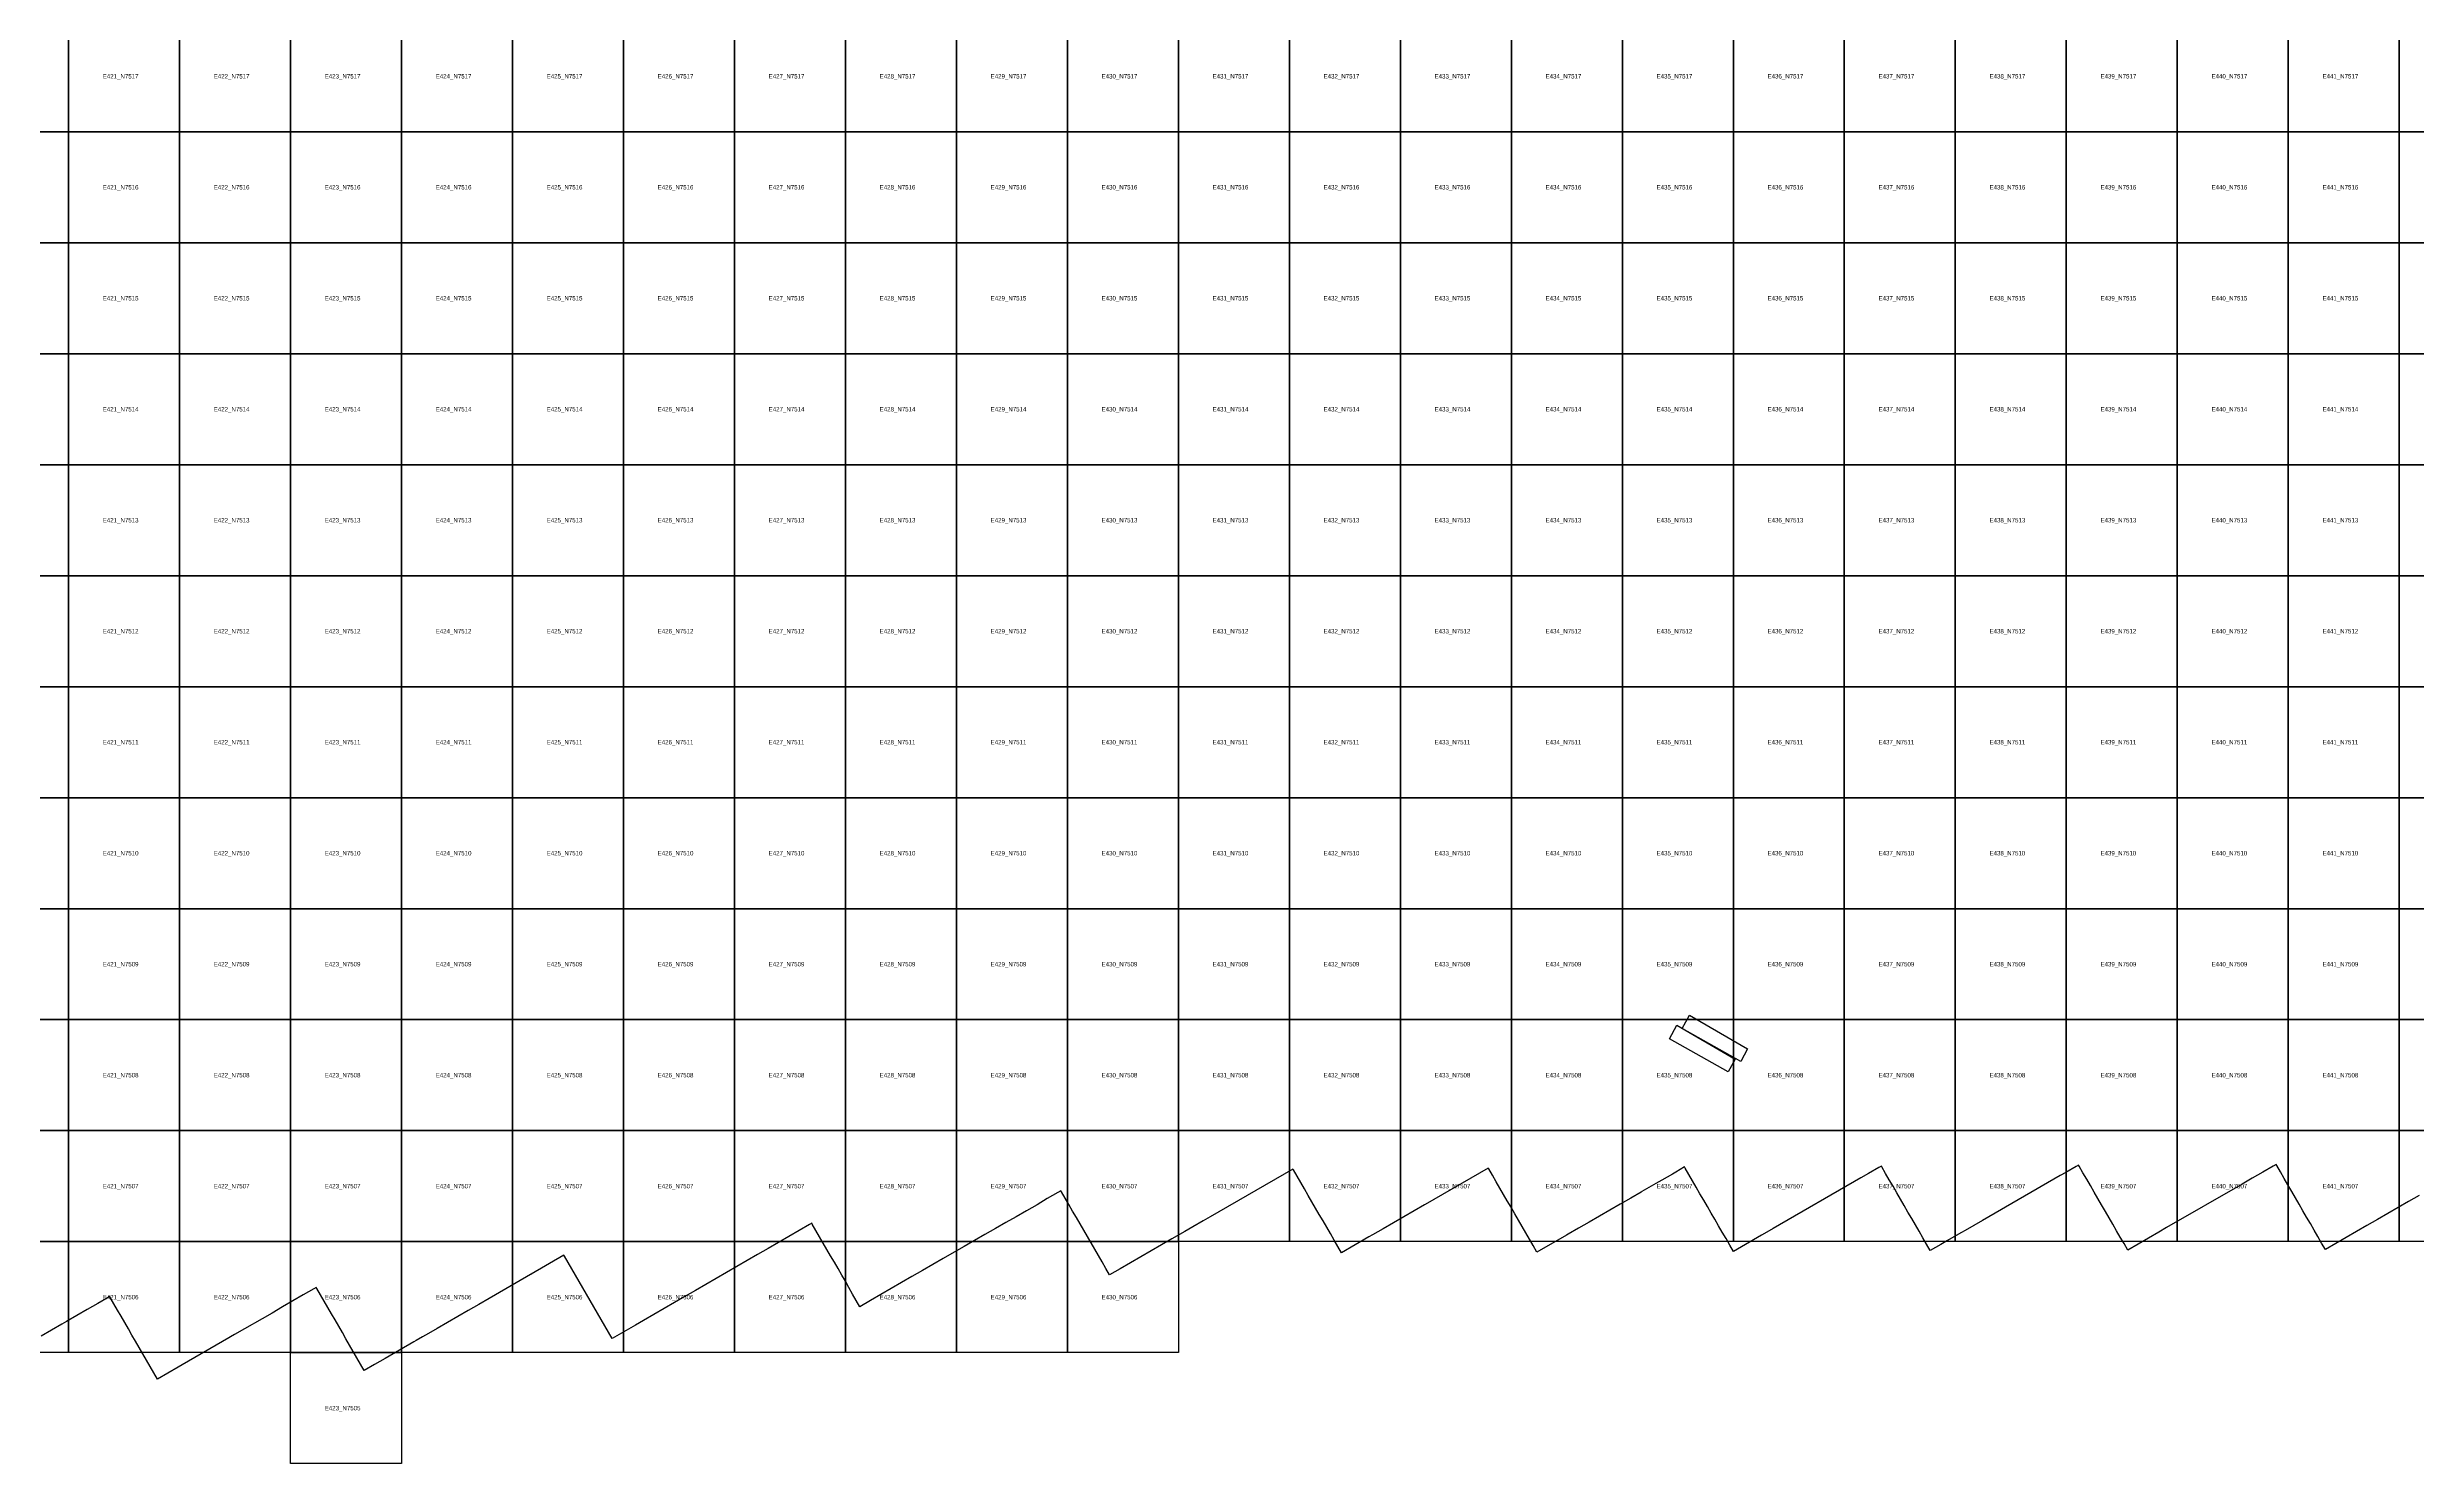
# Model space of a CAD drawing. Extents: x 325010 to 598009, y 7224244 to 7547000.
# Drawn here: x 420809 to 442156, y 7505000 to 7517760 of the extents above; entities that cross this region are included whole.
import ezdxf

# ---------------------------------------------------------------- set-up
doc = ezdxf.new("R2010")
doc.units = 0
doc.layers.add('Limpopo_1', color=7, linetype='Continuous')
doc.layers.add('R', color=7, linetype='Continuous')

msp = doc.modelspace()

# ---------------------------------------------------------------- linework, layer by layer
for points in [[(435604, 7509042), (436128, 7508736), (436066, 7508622), (435538, 7508920)], [(435491, 7508949), (436015, 7508643), (435952, 7508529), (435424, 7508827)]]:
    msp.add_lwpolyline(points, close=True)
at = {"layer": 'Limpopo_1'}
for points in [[(420000, 7517000), (420000, 7518000), (421000, 7518000), (421000, 7517000)], [(421000, 7517000), (421000, 7518000), (422000, 7518000), (422000, 7517000)], [(422000, 7517000), (422000, 7518000), (423000, 7518000), (423000, 7517000)], [(423000, 7517000), (423000, 7518000), (424000, 7518000), (424000, 7517000)], [(424000, 7517000), (424000, 7518000), (425000, 7518000), (425000, 7517000)], [(425000, 7517000), (425000, 7518000), (426000, 7518000), (426000, 7517000)], [(426000, 7517000), (426000, 7518000), (427000, 7518000), (427000, 7517000)], [(427000, 7517000), (427000, 7518000), (428000, 7518000), (428000, 7517000)], [(428000, 7517000), (428000, 7518000), (429000, 7518000), (429000, 7517000)], [(429000, 7517000), (429000, 7518000), (430000, 7518000), (430000, 7517000)], [(430000, 7517000), (430000, 7518000), (431000, 7518000), (431000, 7517000)], [(431000, 7517000), (431000, 7518000), (432000, 7518000), (432000, 7517000)], [(432000, 7517000), (432000, 7518000), (433000, 7518000), (433000, 7517000)], [(433000, 7517000), (433000, 7518000), (434000, 7518000), (434000, 7517000)], [(434000, 7517000), (434000, 7518000), (435000, 7518000), (435000, 7517000)], [(435000, 7517000), (435000, 7518000), (436000, 7518000), (436000, 7517000)], [(436000, 7517000), (436000, 7518000), (437000, 7518000), (437000, 7517000)], [(437000, 7517000), (437000, 7518000), (438000, 7518000), (438000, 7517000)], [(438000, 7517000), (438000, 7518000), (439000, 7518000), (439000, 7517000)], [(439000, 7517000), (439000, 7518000), (440000, 7518000), (440000, 7517000)], [(440000, 7517000), (440000, 7518000), (441000, 7518000), (441000, 7517000)], [(441000, 7517000), (441000, 7518000), (442000, 7518000), (442000, 7517000)], [(442000, 7517000), (442000, 7518000), (443000, 7518000), (443000, 7517000)], [(420000, 7516000), (420000, 7517000), (421000, 7517000), (421000, 7516000)], [(421000, 7516000), (421000, 7517000), (422000, 7517000), (422000, 7516000)], [(422000, 7516000), (422000, 7517000), (423000, 7517000), (423000, 7516000)], [(423000, 7516000), (423000, 7517000), (424000, 7517000), (424000, 7516000)], [(424000, 7516000), (424000, 7517000), (425000, 7517000), (425000, 7516000)], [(425000, 7516000), (425000, 7517000), (426000, 7517000), (426000, 7516000)], [(426000, 7516000), (426000, 7517000), (427000, 7517000), (427000, 7516000)], [(427000, 7516000), (427000, 7517000), (428000, 7517000), (428000, 7516000)], [(428000, 7516000), (428000, 7517000), (429000, 7517000), (429000, 7516000)], [(429000, 7516000), (429000, 7517000), (430000, 7517000), (430000, 7516000)], [(430000, 7516000), (430000, 7517000), (431000, 7517000), (431000, 7516000)], [(431000, 7516000), (431000, 7517000), (432000, 7517000), (432000, 7516000)], [(432000, 7516000), (432000, 7517000), (433000, 7517000), (433000, 7516000)], [(433000, 7516000), (433000, 7517000), (434000, 7517000), (434000, 7516000)], [(434000, 7516000), (434000, 7517000), (435000, 7517000), (435000, 7516000)], [(435000, 7516000), (435000, 7517000), (436000, 7517000), (436000, 7516000)], [(436000, 7516000), (436000, 7517000), (437000, 7517000), (437000, 7516000)], [(437000, 7516000), (437000, 7517000), (438000, 7517000), (438000, 7516000)], [(438000, 7516000), (438000, 7517000), (439000, 7517000), (439000, 7516000)], [(439000, 7516000), (439000, 7517000), (440000, 7517000), (440000, 7516000)], [(440000, 7516000), (440000, 7517000), (441000, 7517000), (441000, 7516000)], [(441000, 7516000), (441000, 7517000), (442000, 7517000), (442000, 7516000)], [(442000, 7516000), (442000, 7517000), (443000, 7517000), (443000, 7516000)], [(420000, 7515000), (420000, 7516000), (421000, 7516000), (421000, 7515000)], [(421000, 7515000), (421000, 7516000), (422000, 7516000), (422000, 7515000)], [(422000, 7515000), (422000, 7516000), (423000, 7516000), (423000, 7515000)], [(423000, 7515000), (423000, 7516000), (424000, 7516000), (424000, 7515000)], [(424000, 7515000), (424000, 7516000), (425000, 7516000), (425000, 7515000)], [(425000, 7515000), (425000, 7516000), (426000, 7516000), (426000, 7515000)], [(426000, 7515000), (426000, 7516000), (427000, 7516000), (427000, 7515000)], [(427000, 7515000), (427000, 7516000), (428000, 7516000), (428000, 7515000)], [(428000, 7515000), (428000, 7516000), (429000, 7516000), (429000, 7515000)], [(429000, 7515000), (429000, 7516000), (430000, 7516000), (430000, 7515000)], [(430000, 7515000), (430000, 7516000), (431000, 7516000), (431000, 7515000)], [(431000, 7515000), (431000, 7516000), (432000, 7516000), (432000, 7515000)], [(432000, 7515000), (432000, 7516000), (433000, 7516000), (433000, 7515000)], [(433000, 7515000), (433000, 7516000), (434000, 7516000), (434000, 7515000)], [(434000, 7515000), (434000, 7516000), (435000, 7516000), (435000, 7515000)], [(435000, 7515000), (435000, 7516000), (436000, 7516000), (436000, 7515000)], [(436000, 7515000), (436000, 7516000), (437000, 7516000), (437000, 7515000)], [(437000, 7515000), (437000, 7516000), (438000, 7516000), (438000, 7515000)], [(438000, 7515000), (438000, 7516000), (439000, 7516000), (439000, 7515000)], [(439000, 7515000), (439000, 7516000), (440000, 7516000), (440000, 7515000)], [(440000, 7515000), (440000, 7516000), (441000, 7516000), (441000, 7515000)], [(441000, 7515000), (441000, 7516000), (442000, 7516000), (442000, 7515000)], [(442000, 7515000), (442000, 7516000), (443000, 7516000), (443000, 7515000)], [(420000, 7514000), (420000, 7515000), (421000, 7515000), (421000, 7514000)], [(421000, 7514000), (421000, 7515000), (422000, 7515000), (422000, 7514000)], [(422000, 7514000), (422000, 7515000), (423000, 7515000), (423000, 7514000)], [(423000, 7514000), (423000, 7515000), (424000, 7515000), (424000, 7514000)], [(424000, 7514000), (424000, 7515000), (425000, 7515000), (425000, 7514000)], [(425000, 7514000), (425000, 7515000), (426000, 7515000), (426000, 7514000)], [(426000, 7514000), (426000, 7515000), (427000, 7515000), (427000, 7514000)], [(427000, 7514000), (427000, 7515000), (428000, 7515000), (428000, 7514000)], [(428000, 7514000), (428000, 7515000), (429000, 7515000), (429000, 7514000)], [(429000, 7514000), (429000, 7515000), (430000, 7515000), (430000, 7514000)], [(430000, 7514000), (430000, 7515000), (431000, 7515000), (431000, 7514000)], [(431000, 7514000), (431000, 7515000), (432000, 7515000), (432000, 7514000)], [(432000, 7514000), (432000, 7515000), (433000, 7515000), (433000, 7514000)], [(433000, 7514000), (433000, 7515000), (434000, 7515000), (434000, 7514000)], [(434000, 7514000), (434000, 7515000), (435000, 7515000), (435000, 7514000)], [(435000, 7514000), (435000, 7515000), (436000, 7515000), (436000, 7514000)], [(436000, 7514000), (436000, 7515000), (437000, 7515000), (437000, 7514000)], [(437000, 7514000), (437000, 7515000), (438000, 7515000), (438000, 7514000)], [(438000, 7514000), (438000, 7515000), (439000, 7515000), (439000, 7514000)], [(439000, 7514000), (439000, 7515000), (440000, 7515000), (440000, 7514000)], [(440000, 7514000), (440000, 7515000), (441000, 7515000), (441000, 7514000)], [(441000, 7514000), (441000, 7515000), (442000, 7515000), (442000, 7514000)], [(442000, 7514000), (442000, 7515000), (443000, 7515000), (443000, 7514000)], [(420000, 7513000), (420000, 7514000), (421000, 7514000), (421000, 7513000)], [(421000, 7513000), (421000, 7514000), (422000, 7514000), (422000, 7513000)], [(422000, 7513000), (422000, 7514000), (423000, 7514000), (423000, 7513000)], [(423000, 7513000), (423000, 7514000), (424000, 7514000), (424000, 7513000)], [(424000, 7513000), (424000, 7514000), (425000, 7514000), (425000, 7513000)], [(425000, 7513000), (425000, 7514000), (426000, 7514000), (426000, 7513000)], [(426000, 7513000), (426000, 7514000), (427000, 7514000), (427000, 7513000)], [(427000, 7513000), (427000, 7514000), (428000, 7514000), (428000, 7513000)], [(428000, 7513000), (428000, 7514000), (429000, 7514000), (429000, 7513000)], [(429000, 7513000), (429000, 7514000), (430000, 7514000), (430000, 7513000)], [(430000, 7513000), (430000, 7514000), (431000, 7514000), (431000, 7513000)], [(431000, 7513000), (431000, 7514000), (432000, 7514000), (432000, 7513000)], [(432000, 7513000), (432000, 7514000), (433000, 7514000), (433000, 7513000)], [(433000, 7513000), (433000, 7514000), (434000, 7514000), (434000, 7513000)], [(434000, 7513000), (434000, 7514000), (435000, 7514000), (435000, 7513000)], [(435000, 7513000), (435000, 7514000), (436000, 7514000), (436000, 7513000)], [(436000, 7513000), (436000, 7514000), (437000, 7514000), (437000, 7513000)], [(437000, 7513000), (437000, 7514000), (438000, 7514000), (438000, 7513000)], [(438000, 7513000), (438000, 7514000), (439000, 7514000), (439000, 7513000)], [(439000, 7513000), (439000, 7514000), (440000, 7514000), (440000, 7513000)], [(440000, 7513000), (440000, 7514000), (441000, 7514000), (441000, 7513000)], [(441000, 7513000), (441000, 7514000), (442000, 7514000), (442000, 7513000)], [(442000, 7513000), (442000, 7514000), (443000, 7514000), (443000, 7513000)], [(420000, 7512000), (420000, 7513000), (421000, 7513000), (421000, 7512000)], [(421000, 7512000), (421000, 7513000), (422000, 7513000), (422000, 7512000)], [(422000, 7512000), (422000, 7513000), (423000, 7513000), (423000, 7512000)], [(423000, 7512000), (423000, 7513000), (424000, 7513000), (424000, 7512000)], [(424000, 7512000), (424000, 7513000), (425000, 7513000), (425000, 7512000)], [(425000, 7512000), (425000, 7513000), (426000, 7513000), (426000, 7512000)], [(426000, 7512000), (426000, 7513000), (427000, 7513000), (427000, 7512000)], [(427000, 7512000), (427000, 7513000), (428000, 7513000), (428000, 7512000)], [(428000, 7512000), (428000, 7513000), (429000, 7513000), (429000, 7512000)], [(429000, 7512000), (429000, 7513000), (430000, 7513000), (430000, 7512000)], [(430000, 7512000), (430000, 7513000), (431000, 7513000), (431000, 7512000)], [(431000, 7512000), (431000, 7513000), (432000, 7513000), (432000, 7512000)], [(432000, 7512000), (432000, 7513000), (433000, 7513000), (433000, 7512000)], [(433000, 7512000), (433000, 7513000), (434000, 7513000), (434000, 7512000)], [(434000, 7512000), (434000, 7513000), (435000, 7513000), (435000, 7512000)], [(435000, 7512000), (435000, 7513000), (436000, 7513000), (436000, 7512000)], [(436000, 7512000), (436000, 7513000), (437000, 7513000), (437000, 7512000)], [(437000, 7512000), (437000, 7513000), (438000, 7513000), (438000, 7512000)], [(438000, 7512000), (438000, 7513000), (439000, 7513000), (439000, 7512000)], [(439000, 7512000), (439000, 7513000), (440000, 7513000), (440000, 7512000)], [(440000, 7512000), (440000, 7513000), (441000, 7513000), (441000, 7512000)], [(441000, 7512000), (441000, 7513000), (442000, 7513000), (442000, 7512000)], [(442000, 7512000), (442000, 7513000), (443000, 7513000), (443000, 7512000)], [(420000, 7511000), (420000, 7512000), (421000, 7512000), (421000, 7511000)], [(421000, 7511000), (421000, 7512000), (422000, 7512000), (422000, 7511000)], [(422000, 7511000), (422000, 7512000), (423000, 7512000), (423000, 7511000)], [(423000, 7511000), (423000, 7512000), (424000, 7512000), (424000, 7511000)], [(424000, 7511000), (424000, 7512000), (425000, 7512000), (425000, 7511000)], [(425000, 7511000), (425000, 7512000), (426000, 7512000), (426000, 7511000)], [(426000, 7511000), (426000, 7512000), (427000, 7512000), (427000, 7511000)], [(427000, 7511000), (427000, 7512000), (428000, 7512000), (428000, 7511000)], [(428000, 7511000), (428000, 7512000), (429000, 7512000), (429000, 7511000)], [(429000, 7511000), (429000, 7512000), (430000, 7512000), (430000, 7511000)], [(430000, 7511000), (430000, 7512000), (431000, 7512000), (431000, 7511000)], [(431000, 7511000), (431000, 7512000), (432000, 7512000), (432000, 7511000)], [(432000, 7511000), (432000, 7512000), (433000, 7512000), (433000, 7511000)], [(433000, 7511000), (433000, 7512000), (434000, 7512000), (434000, 7511000)], [(434000, 7511000), (434000, 7512000), (435000, 7512000), (435000, 7511000)], [(435000, 7511000), (435000, 7512000), (436000, 7512000), (436000, 7511000)], [(436000, 7511000), (436000, 7512000), (437000, 7512000), (437000, 7511000)], [(437000, 7511000), (437000, 7512000), (438000, 7512000), (438000, 7511000)], [(438000, 7511000), (438000, 7512000), (439000, 7512000), (439000, 7511000)], [(439000, 7511000), (439000, 7512000), (440000, 7512000), (440000, 7511000)], [(440000, 7511000), (440000, 7512000), (441000, 7512000), (441000, 7511000)], [(441000, 7511000), (441000, 7512000), (442000, 7512000), (442000, 7511000)], [(442000, 7511000), (442000, 7512000), (443000, 7512000), (443000, 7511000)], [(420000, 7510000), (420000, 7511000), (421000, 7511000), (421000, 7510000)], [(421000, 7510000), (421000, 7511000), (422000, 7511000), (422000, 7510000)], [(422000, 7510000), (422000, 7511000), (423000, 7511000), (423000, 7510000)], [(423000, 7510000), (423000, 7511000), (424000, 7511000), (424000, 7510000)], [(424000, 7510000), (424000, 7511000), (425000, 7511000), (425000, 7510000)], [(425000, 7510000), (425000, 7511000), (426000, 7511000), (426000, 7510000)], [(426000, 7510000), (426000, 7511000), (427000, 7511000), (427000, 7510000)], [(427000, 7510000), (427000, 7511000), (428000, 7511000), (428000, 7510000)], [(428000, 7510000), (428000, 7511000), (429000, 7511000), (429000, 7510000)], [(429000, 7510000), (429000, 7511000), (430000, 7511000), (430000, 7510000)], [(430000, 7510000), (430000, 7511000), (431000, 7511000), (431000, 7510000)], [(431000, 7510000), (431000, 7511000), (432000, 7511000), (432000, 7510000)], [(432000, 7510000), (432000, 7511000), (433000, 7511000), (433000, 7510000)], [(433000, 7510000), (433000, 7511000), (434000, 7511000), (434000, 7510000)], [(434000, 7510000), (434000, 7511000), (435000, 7511000), (435000, 7510000)], [(435000, 7510000), (435000, 7511000), (436000, 7511000), (436000, 7510000)], [(436000, 7510000), (436000, 7511000), (437000, 7511000), (437000, 7510000)], [(437000, 7510000), (437000, 7511000), (438000, 7511000), (438000, 7510000)], [(438000, 7510000), (438000, 7511000), (439000, 7511000), (439000, 7510000)], [(439000, 7510000), (439000, 7511000), (440000, 7511000), (440000, 7510000)], [(440000, 7510000), (440000, 7511000), (441000, 7511000), (441000, 7510000)], [(441000, 7510000), (441000, 7511000), (442000, 7511000), (442000, 7510000)], [(442000, 7510000), (442000, 7511000), (443000, 7511000), (443000, 7510000)], [(420000, 7509000), (420000, 7510000), (421000, 7510000), (421000, 7509000)], [(421000, 7509000), (421000, 7510000), (422000, 7510000), (422000, 7509000)], [(422000, 7509000), (422000, 7510000), (423000, 7510000), (423000, 7509000)], [(423000, 7509000), (423000, 7510000), (424000, 7510000), (424000, 7509000)], [(424000, 7509000), (424000, 7510000), (425000, 7510000), (425000, 7509000)], [(425000, 7509000), (425000, 7510000), (426000, 7510000), (426000, 7509000)], [(426000, 7509000), (426000, 7510000), (427000, 7510000), (427000, 7509000)], [(427000, 7509000), (427000, 7510000), (428000, 7510000), (428000, 7509000)], [(428000, 7509000), (428000, 7510000), (429000, 7510000), (429000, 7509000)], [(429000, 7509000), (429000, 7510000), (430000, 7510000), (430000, 7509000)], [(430000, 7509000), (430000, 7510000), (431000, 7510000), (431000, 7509000)], [(431000, 7509000), (431000, 7510000), (432000, 7510000), (432000, 7509000)], [(432000, 7509000), (432000, 7510000), (433000, 7510000), (433000, 7509000)], [(433000, 7509000), (433000, 7510000), (434000, 7510000), (434000, 7509000)], [(434000, 7509000), (434000, 7510000), (435000, 7510000), (435000, 7509000)], [(435000, 7509000), (435000, 7510000), (436000, 7510000), (436000, 7509000)], [(436000, 7509000), (436000, 7510000), (437000, 7510000), (437000, 7509000)], [(437000, 7509000), (437000, 7510000), (438000, 7510000), (438000, 7509000)], [(438000, 7509000), (438000, 7510000), (439000, 7510000), (439000, 7509000)], [(439000, 7509000), (439000, 7510000), (440000, 7510000), (440000, 7509000)], [(440000, 7509000), (440000, 7510000), (441000, 7510000), (441000, 7509000)], [(441000, 7509000), (441000, 7510000), (442000, 7510000), (442000, 7509000)], [(442000, 7509000), (442000, 7510000), (443000, 7510000), (443000, 7509000)], [(420000, 7508000), (420000, 7509000), (421000, 7509000), (421000, 7508000)], [(421000, 7508000), (421000, 7509000), (422000, 7509000), (422000, 7508000)], [(422000, 7508000), (422000, 7509000), (423000, 7509000), (423000, 7508000)], [(423000, 7508000), (423000, 7509000), (424000, 7509000), (424000, 7508000)], [(424000, 7508000), (424000, 7509000), (425000, 7509000), (425000, 7508000)], [(425000, 7508000), (425000, 7509000), (426000, 7509000), (426000, 7508000)], [(426000, 7508000), (426000, 7509000), (427000, 7509000), (427000, 7508000)], [(427000, 7508000), (427000, 7509000), (428000, 7509000), (428000, 7508000)], [(428000, 7508000), (428000, 7509000), (429000, 7509000), (429000, 7508000)], [(429000, 7508000), (429000, 7509000), (430000, 7509000), (430000, 7508000)], [(430000, 7508000), (430000, 7509000), (431000, 7509000), (431000, 7508000)], [(431000, 7508000), (431000, 7509000), (432000, 7509000), (432000, 7508000)], [(432000, 7508000), (432000, 7509000), (433000, 7509000), (433000, 7508000)], [(433000, 7508000), (433000, 7509000), (434000, 7509000), (434000, 7508000)], [(434000, 7508000), (434000, 7509000), (435000, 7509000), (435000, 7508000)], [(435000, 7508000), (435000, 7509000), (436000, 7509000), (436000, 7508000)], [(436000, 7508000), (436000, 7509000), (437000, 7509000), (437000, 7508000)], [(437000, 7508000), (437000, 7509000), (438000, 7509000), (438000, 7508000)], [(438000, 7508000), (438000, 7509000), (439000, 7509000), (439000, 7508000)], [(439000, 7508000), (439000, 7509000), (440000, 7509000), (440000, 7508000)], [(440000, 7508000), (440000, 7509000), (441000, 7509000), (441000, 7508000)], [(441000, 7508000), (441000, 7509000), (442000, 7509000), (442000, 7508000)], [(442000, 7508000), (442000, 7509000), (443000, 7509000), (443000, 7508000)], [(420000, 7507000), (420000, 7508000), (421000, 7508000), (421000, 7507000)], [(421000, 7507000), (421000, 7508000), (422000, 7508000), (422000, 7507000)], [(422000, 7507000), (422000, 7508000), (423000, 7508000), (423000, 7507000)], [(423000, 7507000), (423000, 7508000), (424000, 7508000), (424000, 7507000)], [(424000, 7507000), (424000, 7508000), (425000, 7508000), (425000, 7507000)], [(425000, 7507000), (425000, 7508000), (426000, 7508000), (426000, 7507000)], [(426000, 7507000), (426000, 7508000), (427000, 7508000), (427000, 7507000)], [(427000, 7507000), (427000, 7508000), (428000, 7508000), (428000, 7507000)], [(428000, 7507000), (428000, 7508000), (429000, 7508000), (429000, 7507000)], [(429000, 7507000), (429000, 7508000), (430000, 7508000), (430000, 7507000)], [(430000, 7507000), (430000, 7508000), (431000, 7508000), (431000, 7507000)], [(431000, 7507000), (431000, 7508000), (432000, 7508000), (432000, 7507000)], [(432000, 7507000), (432000, 7508000), (433000, 7508000), (433000, 7507000)], [(433000, 7507000), (433000, 7508000), (434000, 7508000), (434000, 7507000)], [(434000, 7507000), (434000, 7508000), (435000, 7508000), (435000, 7507000)], [(435000, 7507000), (435000, 7508000), (436000, 7508000), (436000, 7507000)], [(436000, 7507000), (436000, 7508000), (437000, 7508000), (437000, 7507000)], [(437000, 7507000), (437000, 7508000), (438000, 7508000), (438000, 7507000)], [(438000, 7507000), (438000, 7508000), (439000, 7508000), (439000, 7507000)], [(439000, 7507000), (439000, 7508000), (440000, 7508000), (440000, 7507000)], [(440000, 7507000), (440000, 7508000), (441000, 7508000), (441000, 7507000)], [(441000, 7507000), (441000, 7508000), (442000, 7508000), (442000, 7507000)], [(442000, 7507000), (442000, 7508000), (443000, 7508000), (443000, 7507000)], [(420000, 7506000), (420000, 7507000), (421000, 7507000), (421000, 7506000)], [(421000, 7506000), (421000, 7507000), (422000, 7507000), (422000, 7506000)], [(422000, 7506000), (422000, 7507000), (423000, 7507000), (423000, 7506000)], [(423000, 7506000), (423000, 7507000), (424000, 7507000), (424000, 7506000)], [(424000, 7506000), (424000, 7507000), (425000, 7507000), (425000, 7506000)], [(425000, 7506000), (425000, 7507000), (426000, 7507000), (426000, 7506000)], [(426000, 7506000), (426000, 7507000), (427000, 7507000), (427000, 7506000)], [(427000, 7506000), (427000, 7507000), (428000, 7507000), (428000, 7506000)], [(428000, 7506000), (428000, 7507000), (429000, 7507000), (429000, 7506000)], [(429000, 7506000), (429000, 7507000), (430000, 7507000), (430000, 7506000)], [(430000, 7506000), (430000, 7507000), (431000, 7507000), (431000, 7506000)], [(423000, 7505000), (423000, 7506000), (424000, 7506000), (424000, 7505000)]]:
    msp.add_lwpolyline(points, close=True, dxfattribs=at)
at = {"layer": 'R'}
msp.add_lwpolyline([(442178, 7507416), (442084, 7507362), (441990, 7507308), (441897, 7507253), (441803, 7507199), (441709, 7507145), (441615, 7507091), (441521, 7507037), (441428, 7506983), (441334, 7506929), (441300, 7506987), (441266, 7507045), (441233, 7507104), (441199, 7507162), (441165, 7507220), (441132, 7507278), (441098, 7507337), (441064, 7507395), (441031, 7507453), (440997, 7507511), (440963, 7507570), (440930, 7507628), (440896, 7507686), (440890, 7507696), (440863, 7507680), (440770, 7507626), (440676, 7507572), (440583, 7507518), (439902, 7507126), (439834, 7507086), (439741, 7507032), (439647, 7506978), (439553, 7506924), (439520, 7506982), (439486, 7507040), (439453, 7507098), (439419, 7507156), (439385, 7507214), (439352, 7507272), (439318, 7507331), (439285, 7507389), (439251, 7507447), (439217, 7507505), (439184, 7507563), (439150, 7507621), (439116, 7507679), (439110, 7507690), (439088, 7507677), (438995, 7507623), (438946, 7507595), (438244, 7507189), (438088, 7507099), (438056, 7507081), (438008, 7507054), (437931, 7507010), (437868, 7506973), (437774, 7506919), (437741, 7506977), (437707, 7507035), (437674, 7507093), (437640, 7507151), (437607, 7507209), (437573, 7507267), (437539, 7507325), (437506, 7507383), (437472, 7507441), (437439, 7507499), (437405, 7507557), (437372, 7507615), (437338, 7507673), (437334, 7507680), (437312, 7507667), (437218, 7507613), (437150, 7507574), (436360, 7507118), (436282, 7507073), (436254, 7507057), (436001, 7506911), (435967, 7506969), (435934, 7507027), (435900, 7507085), (435867, 7507143), (435833, 7507201), (435800, 7507258), (435766, 7507316), (435733, 7507374), (435699, 7507432), (435666, 7507490), (435632, 7507548), (435599, 7507605), (435565, 7507663), (435560, 7507673), (435481, 7507627), (435451, 7507609), (435357, 7507555), (435301, 7507523), (435175, 7507451), (435169, 7507447), (435075, 7507393), (434981, 7507339), (434888, 7507284), (434794, 7507230), (434700, 7507176), (434606, 7507122), (434512, 7507068), (434496, 7507059), (434230, 7506906), (434197, 7506964), (434164, 7507021), (434130, 7507079), (434097, 7507137), (434063, 7507194), (434030, 7507252), (433997, 7507310), (433963, 7507367), (433930, 7507425), (433897, 7507483), (433863, 7507540), (433830, 7507598), (433796, 7507656), (433792, 7507663), (433224, 7507335), (433218, 7507331), (433125, 7507277), (433031, 7507223), (432937, 7507169), (432844, 7507115), (432750, 7507061), (432717, 7507042), (432469, 7506899), (432436, 7506957), (432403, 7507014), (432369, 7507072), (432336, 7507130), (432303, 7507187), (432269, 7507245), (432236, 7507302), (432203, 7507360), (432169, 7507417), (432136, 7507475), (432103, 7507533), (432069, 7507590), (432036, 7507648), (432032, 7507654), (431287, 7507224), (431223, 7507187), (431129, 7507133), (431057, 7507092), (430988, 7507052), (430942, 7507025), (430848, 7506971), (430755, 7506917), (430661, 7506863), (430568, 7506809), (430474, 7506755), (430380, 7506702), (430347, 7506759), (430314, 7506817), (430280, 7506874), (430247, 7506932), (430214, 7506989), (430180, 7507047), (430147, 7507104), (430114, 7507161), (430081, 7507219), (430047, 7507276), (430014, 7507334), (429981, 7507391), (429948, 7507448), (429942, 7507459), (429913, 7507442), (429819, 7507388), (429726, 7507333), (429632, 7507279), (429538, 7507225), (429444, 7507171), (429351, 7507117), (429257, 7507063), (429163, 7507009), (429069, 7506955), (429002, 7506916), (428881, 7506847), (428787, 7506793), (428693, 7506739), (428599, 7506686), (428505, 7506632), (428411, 7506578), (428318, 7506523), (428225, 7506469), (428131, 7506414), (428098, 7506471), (428065, 7506528), (428032, 7506586), (427999, 7506643), (427966, 7506699), (427933, 7506757), (427900, 7506814), (427866, 7506871), (427833, 7506928), (427800, 7506985), (427767, 7507042), (427734, 7507100), (427701, 7507157), (427696, 7507166), (427677, 7507155), (427584, 7507101), (427490, 7507047), (427397, 7506992), (427303, 7506938), (427209, 7506885), (427116, 7506830), (427022, 7506776), (426929, 7506722), (426835, 7506668), (426742, 7506614), (426648, 7506560), (426554, 7506506), (426461, 7506452), (426367, 7506398), (426274, 7506343), (426180, 7506289), (426109, 7506248), (425899, 7506127), (425866, 7506184), (425833, 7506241), (425800, 7506299), (425767, 7506356), (425734, 7506413), (425701, 7506470), (425668, 7506527), (425635, 7506584), (425602, 7506641), (425569, 7506698), (425536, 7506755), (425503, 7506811), (425470, 7506868), (425464, 7506878), (425167, 7506707), (425164, 7506705), (425163, 7506705), (424846, 7506521), (424789, 7506489), (424696, 7506435), (424602, 7506380), (424508, 7506326), (424414, 7506272), (424321, 7506218), (424242, 7506173), (424188, 7506142), (424133, 7506110), (424111, 7506098), (423852, 7505948), (423758, 7505894), (423664, 7505839), (423631, 7505896), (423598, 7505954), (423565, 7506010), (423532, 7506067), (423499, 7506124), (423467, 7506181), (423434, 7506238), (423401, 7506294), (423368, 7506351), (423335, 7506408), (423302, 7506464), (423270, 7506521), (423237, 7506578), (423231, 7506588), (423209, 7506575), (423115, 7506520), (423021, 7506466), (422928, 7506412), (422834, 7506357), (422495, 7506162), (422458, 7506141), (422444, 7506133), (422023, 7505890), (421989, 7505870), (421895, 7505815), (421801, 7505761), (421768, 7505818), (421736, 7505875), (421703, 7505931), (421670, 7505988), (421637, 7506045), (421604, 7506102), (421571, 7506158), (421539, 7506215), (421506, 7506271), (421473, 7506328), (421440, 7506384), (421408, 7506441), (421375, 7506498), (421371, 7506505), (421357, 7506496), (421263, 7506442), (421169, 7506388), (421076, 7506334), (420982, 7506280), (420941, 7506256), (420754, 7506148)], dxfattribs=at)

# ---------------------------------------------------------------- texts
at = {"layer": 'Limpopo_1'}
for s, p in [('E421_N7517', (421308, 7517480)), ('E422_N7517', (422308, 7517480)), ('E423_N7517', (423308, 7517480)), ('E424_N7517', (424308, 7517480)), ('E425_N7517', (425308, 7517480)), ('E426_N7517', (426308, 7517480)), ('E427_N7517', (427308, 7517480)), ('E428_N7517', (428308, 7517480)), ('E429_N7517', (429308, 7517480)), ('E430_N7517', (430308, 7517480)), ('E431_N7517', (431308, 7517480)), ('E432_N7517', (432308, 7517480)), ('E433_N7517', (433308, 7517480)), ('E434_N7517', (434308, 7517480)), ('E435_N7517', (435308, 7517480)), ('E436_N7517', (436308, 7517480)), ('E437_N7517', (437308, 7517480)), ('E438_N7517', (438308, 7517480)), ('E439_N7517', (439308, 7517480)), ('E440_N7517', (440308, 7517480)), ('E441_N7517', (441308, 7517480)), ('E421_N7516', (421308, 7516480)), ('E422_N7516', (422308, 7516480)), ('E423_N7516', (423308, 7516480)), ('E424_N7516', (424308, 7516480)), ('E425_N7516', (425308, 7516480)), ('E426_N7516', (426308, 7516480)), ('E427_N7516', (427308, 7516480)), ('E428_N7516', (428308, 7516480)), ('E429_N7516', (429308, 7516480)), ('E430_N7516', (430308, 7516480)), ('E431_N7516', (431308, 7516480)), ('E432_N7516', (432308, 7516480)), ('E433_N7516', (433308, 7516480)), ('E434_N7516', (434308, 7516480)), ('E435_N7516', (435308, 7516480)), ('E436_N7516', (436308, 7516480)), ('E437_N7516', (437308, 7516480)), ('E438_N7516', (438308, 7516480)), ('E439_N7516', (439308, 7516480)), ('E440_N7516', (440308, 7516480)), ('E441_N7516', (441308, 7516480)), ('E421_N7515', (421308, 7515480)), ('E422_N7515', (422308, 7515480)), ('E423_N7515', (423308, 7515480)), ('E424_N7515', (424308, 7515480)), ('E425_N7515', (425308, 7515480)), ('E426_N7515', (426308, 7515480)), ('E427_N7515', (427308, 7515480)), ('E428_N7515', (428308, 7515480)), ('E429_N7515', (429308, 7515480)), ('E430_N7515', (430308, 7515480)), ('E431_N7515', (431308, 7515480)), ('E432_N7515', (432308, 7515480)), ('E433_N7515', (433308, 7515480)), ('E434_N7515', (434308, 7515480)), ('E435_N7515', (435308, 7515480)), ('E436_N7515', (436308, 7515480)), ('E437_N7515', (437308, 7515480)), ('E438_N7515', (438308, 7515480)), ('E439_N7515', (439308, 7515480)), ('E440_N7515', (440308, 7515480)), ('E441_N7515', (441308, 7515480)), ('E421_N7514', (421308, 7514480)), ('E422_N7514', (422308, 7514480)), ('E423_N7514', (423308, 7514480)), ('E424_N7514', (424308, 7514480)), ('E425_N7514', (425308, 7514480)), ('E426_N7514', (426308, 7514480)), ('E427_N7514', (427308, 7514480)), ('E428_N7514', (428308, 7514480)), ('E429_N7514', (429308, 7514480)), ('E430_N7514', (430308, 7514480)), ('E431_N7514', (431308, 7514480)), ('E432_N7514', (432308, 7514480)), ('E433_N7514', (433308, 7514480)), ('E434_N7514', (434308, 7514480)), ('E435_N7514', (435308, 7514480)), ('E436_N7514', (436308, 7514480)), ('E437_N7514', (437308, 7514480)), ('E438_N7514', (438308, 7514480)), ('E439_N7514', (439308, 7514480)), ('E440_N7514', (440308, 7514480)), ('E441_N7514', (441308, 7514480)), ('E421_N7513', (421308, 7513480)), ('E422_N7513', (422308, 7513480)), ('E423_N7513', (423308, 7513480)), ('E424_N7513', (424308, 7513480)), ('E425_N7513', (425308, 7513480)), ('E426_N7513', (426308, 7513480)), ('E427_N7513', (427308, 7513480)), ('E428_N7513', (428308, 7513480)), ('E429_N7513', (429308, 7513480)), ('E430_N7513', (430308, 7513480)), ('E431_N7513', (431308, 7513480)), ('E432_N7513', (432308, 7513480)), ('E433_N7513', (433308, 7513480)), ('E434_N7513', (434308, 7513480)), ('E435_N7513', (435308, 7513480)), ('E436_N7513', (436308, 7513480)), ('E437_N7513', (437308, 7513480)), ('E438_N7513', (438308, 7513480)), ('E439_N7513', (439308, 7513480)), ('E440_N7513', (440308, 7513480)), ('E441_N7513', (441308, 7513480)), ('E421_N7512', (421308, 7512480)), ('E422_N7512', (422308, 7512480)), ('E423_N7512', (423308, 7512480)), ('E424_N7512', (424308, 7512480)), ('E425_N7512', (425308, 7512480)), ('E426_N7512', (426308, 7512480)), ('E427_N7512', (427308, 7512480)), ('E428_N7512', (428308, 7512480)), ('E429_N7512', (429308, 7512480)), ('E430_N7512', (430308, 7512480)), ('E431_N7512', (431308, 7512480)), ('E432_N7512', (432308, 7512480)), ('E433_N7512', (433308, 7512480)), ('E434_N7512', (434308, 7512480)), ('E435_N7512', (435308, 7512480)), ('E436_N7512', (436308, 7512480)), ('E437_N7512', (437308, 7512480)), ('E438_N7512', (438308, 7512480)), ('E439_N7512', (439308, 7512480)), ('E440_N7512', (440308, 7512480)), ('E441_N7512', (441308, 7512480)), ('E421_N7511', (421308, 7511480)), ('E422_N7511', (422308, 7511480)), ('E423_N7511', (423308, 7511480)), ('E424_N7511', (424308, 7511480)), ('E425_N7511', (425308, 7511480)), ('E426_N7511', (426308, 7511480)), ('E427_N7511', (427308, 7511480)), ('E428_N7511', (428308, 7511480)), ('E429_N7511', (429308, 7511480)), ('E430_N7511', (430308, 7511480)), ('E431_N7511', (431308, 7511480)), ('E432_N7511', (432308, 7511480)), ('E433_N7511', (433308, 7511480)), ('E434_N7511', (434308, 7511480)), ('E435_N7511', (435308, 7511480)), ('E436_N7511', (436308, 7511480)), ('E437_N7511', (437308, 7511480)), ('E438_N7511', (438308, 7511480)), ('E439_N7511', (439308, 7511480)), ('E440_N7511', (440308, 7511480)), ('E441_N7511', (441308, 7511480)), ('E421_N7510', (421308, 7510480)), ('E422_N7510', (422308, 7510480)), ('E423_N7510', (423308, 7510480)), ('E424_N7510', (424308, 7510480)), ('E425_N7510', (425308, 7510480)), ('E426_N7510', (426308, 7510480)), ('E427_N7510', (427308, 7510480)), ('E428_N7510', (428308, 7510480)), ('E429_N7510', (429308, 7510480)), ('E430_N7510', (430308, 7510480)), ('E431_N7510', (431308, 7510480)), ('E432_N7510', (432308, 7510480)), ('E433_N7510', (433308, 7510480)), ('E434_N7510', (434308, 7510480)), ('E435_N7510', (435308, 7510480)), ('E436_N7510', (436308, 7510480)), ('E437_N7510', (437308, 7510480)), ('E438_N7510', (438308, 7510480)), ('E439_N7510', (439308, 7510480)), ('E440_N7510', (440308, 7510480)), ('E441_N7510', (441308, 7510480)), ('E421_N7509', (421308, 7509480)), ('E422_N7509', (422308, 7509480)), ('E423_N7509', (423308, 7509480)), ('E424_N7509', (424308, 7509480)), ('E425_N7509', (425308, 7509480)), ('E426_N7509', (426308, 7509480)), ('E427_N7509', (427308, 7509480)), ('E428_N7509', (428308, 7509480)), ('E429_N7509', (429308, 7509480)), ('E430_N7509', (430308, 7509480)), ('E431_N7509', (431308, 7509480)), ('E432_N7509', (432308, 7509480)), ('E433_N7509', (433308, 7509480)), ('E434_N7509', (434308, 7509480)), ('E435_N7509', (435308, 7509480)), ('E436_N7509', (436308, 7509480)), ('E437_N7509', (437308, 7509480)), ('E438_N7509', (438308, 7509480)), ('E439_N7509', (439308, 7509480)), ('E440_N7509', (440308, 7509480)), ('E441_N7509', (441308, 7509480)), ('E421_N7508', (421308, 7508480)), ('E422_N7508', (422308, 7508480)), ('E423_N7508', (423308, 7508480)), ('E424_N7508', (424308, 7508480)), ('E425_N7508', (425308, 7508480)), ('E426_N7508', (426308, 7508480)), ('E427_N7508', (427308, 7508480)), ('E428_N7508', (428308, 7508480)), ('E429_N7508', (429308, 7508480)), ('E430_N7508', (430308, 7508480)), ('E431_N7508', (431308, 7508480)), ('E432_N7508', (432308, 7508480)), ('E433_N7508', (433308, 7508480)), ('E434_N7508', (434308, 7508480)), ('E435_N7508', (435308, 7508480)), ('E436_N7508', (436308, 7508480)), ('E437_N7508', (437308, 7508480)), ('E438_N7508', (438308, 7508480)), ('E439_N7508', (439308, 7508480)), ('E440_N7508', (440308, 7508480)), ('E441_N7508', (441308, 7508480)), ('E421_N7507', (421308, 7507480)), ('E422_N7507', (422308, 7507480)), ('E423_N7507', (423308, 7507480)), ('E424_N7507', (424308, 7507480)), ('E425_N7507', (425308, 7507480)), ('E426_N7507', (426308, 7507480)), ('E427_N7507', (427308, 7507480)), ('E428_N7507', (428308, 7507480)), ('E429_N7507', (429308, 7507480)), ('E430_N7507', (430308, 7507480)), ('E431_N7507', (431308, 7507480)), ('E432_N7507', (432308, 7507480)), ('E433_N7507', (433308, 7507480)), ('E434_N7507', (434308, 7507480)), ('E435_N7507', (435308, 7507480)), ('E436_N7507', (436308, 7507480)), ('E437_N7507', (437308, 7507480)), ('E438_N7507', (438308, 7507480)), ('E439_N7507', (439308, 7507480)), ('E440_N7507', (440308, 7507480)), ('E441_N7507', (441308, 7507480)), ('E421_N7506', (421308, 7506480)), ('E422_N7506', (422308, 7506480)), ('E423_N7506', (423308, 7506480)), ('E424_N7506', (424308, 7506480)), ('E425_N7506', (425308, 7506480)), ('E426_N7506', (426308, 7506480)), ('E427_N7506', (427308, 7506480)), ('E428_N7506', (428308, 7506480)), ('E429_N7506', (429308, 7506480)), ('E430_N7506', (430308, 7506480)), ('E423_N7505', (423308, 7505480))]:
    msp.add_text(s, height=40, dxfattribs=at).set_placement(p)

doc.saveas('drawing.dxf')
